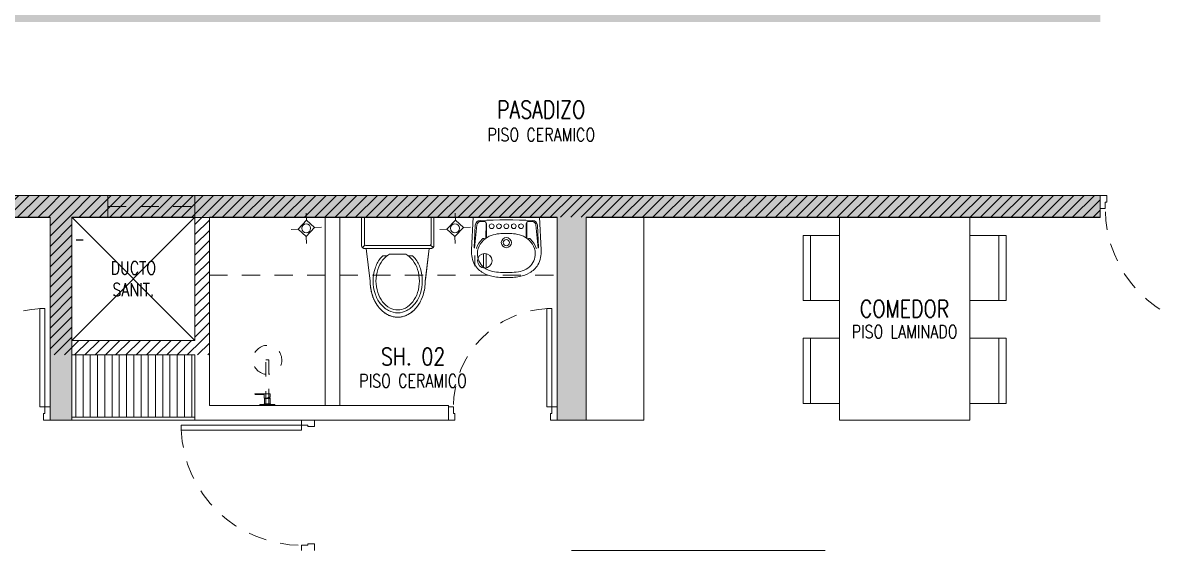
# Model space of a CAD drawing. Header units: millimetres. Extents: x 3738 to 3833, y 1327 to 1657.
# Drawn here: x 3798.03 to 3805.85, y 1410.61 to 1414.26 of the extents above; entities that cross this region are included whole.
import ezdxf
from ezdxf.enums import TextEntityAlignment as Align

# ---------------------------------------------------------------- set-up
doc = ezdxf.new("R2010")
doc.units = ezdxf.units.MM
for name, pattern in [('HIDDEN', [0.375, 0.25, -0.125]), ('HIDDEN2', [0.1875, 0.125, -0.0625]), ('X-REF_DP_Arquitectura$0$HIDDEN', [0.375, 0.25, -0.125])]:
    doc.linetypes.add(name, pattern=pattern)
doc.layers.get('0').update_dxf_attribs({"color": 251, "lineweight": 9})
for name, color, linetype, lineweight in [('A-07', 251, 'Continuous', 13), ('A-LINEAS', 251, 'Continuous', 13), ('A-MOBILIARIO', 251, 'Continuous', 13), ('A-MURO BAJO', 251, 'Continuous', 13), ('A-MUROS', 251, 'Continuous', 13), ('A-PROYECCIONES', 251, 'HIDDEN2', 13), ('A-SANITARIOS', 251, 'Continuous', 13), ('A-TEXTO-ACABADO PISO', 251, 'Continuous', 13), ('A-TEXTO-AMBIENTE', 251, 'Continuous', 13), ('A_20_Estructuras', 251, 'Continuous', 13), ('A_30_DispositivosSanit', 251, 'Continuous', 13), ('A_50_TextoAmbiente', 251, 'Continuous', 13), ('A_50_TextoIndicaciones', 251, 'Continuous', 13), ('A_50_Vigas', 251, 'X-REF_DP_Arquitectura$0$HIDDEN', 13), ('A_60_HatchEstructuras', 251, 'Continuous', 13), ('DLP_MOBILIARIO FIJO', 251, 'Continuous', 13), ('MURO CF 120', 251, 'Continuous', 13), ('MURO CF 60', 251, 'Continuous', 13)]:
    doc.layers.add(name, color=color, linetype=linetype, lineweight=lineweight)
doc.styles.add('ROMANS', font='romans.shx', dxfattribs={"width": 0.8})
pattern_1 = [(45, (-21.67, -43.67528), (-0.03535534, 0.03535534), [])]

# ---------------------------------------------------------------- blocks, each defined once
blk = doc.blocks.new('EF-P112')
at = {"layer": 'A_60_HatchEstructuras'}
h = blk.add_hatch(color=256, dxfattribs=at)
h.dxf.hatch_style = 1
h.paths.add_polyline_path([(-19.25, -4.775), (-21.445, -4.775), (-21.445, -4.925), (-21.1, -4.925), (-21.1, -6.325), (-11.7, -6.325), (-11.7, -6.175), (-15.25, -6.175), (-15.25, -4.775), (-15.45, -4.775), (-15.45, -6.175), (-18.35, -6.175), (-18.35, -4.775), (-18.5, -4.775), (-18.5, -6.175), (-20.9, -6.175), (-20.9, -4.925), (-19.25, -4.925)])
h.paths.add_polyline_path([(-21.47, -7.675), (-18.95, -7.675), (-18.95, -9.075), (-18.8, -9.075), (-18.8, -7.675), (-15.45, -7.675), (-15.45, -9.075), (-15.25, -9.075), (-15.25, -7.675), (-11.7, -7.675), (-11.7, -7.525), (-21.67, -7.525), (-21.67, -9.075), (-19.7, -9.075), (-19.7, -8.925), (-21.47, -8.925)])
at = {"layer": 'A_20_Estructuras'}
blk.add_lwpolyline([(-21.47, -7.675), (-18.95, -7.675), (-18.95, -9.075), (-18.8, -9.075), (-18.8, -7.675), (-15.45, -7.675), (-15.45, -9.075), (-15.25, -9.075), (-15.25, -7.675), (-11.7, -7.675), (-11.7, -7.525), (-21.67, -7.525), (-21.67, -9.075), (-19.7, -9.075), (-19.7, -8.925), (-21.47, -8.925)], close=True, dxfattribs=at)
at = {"layer": 'A_20_Estructuras', "elevation": 0}
for points in [[(-18.55, -7.675), (-18.55, -7.525)], [(-17.95, -7.675), (-17.95, -7.525)]]:
    blk.add_lwpolyline(points, dxfattribs=at)
at = {"layer": 'A_20_Estructuras', "linetype": 'HIDDEN', "ltscale": 0.5, "elevation": 0}
blk.add_lwpolyline([(-18.55, -7.6), (-17.95, -7.6)], dxfattribs=at)
at = {"layer": 'A_50_Vigas', "elevation": 0}
for points in [[(-17.95, -8.525), (-17.95, -7.675)], [(-17.95, -8.525), (-18.8, -8.525)]]:
    blk.add_lwpolyline(points, dxfattribs=at)
blk = doc.blocks.new('TEXTO AMBIENTES P10')
at = {"layer": 'A-TEXTO-ACABADO PISO', "char_height": 0.09, "attachment_point": 2, "rotation": 359.99998, "style": 'ROMANS'}
for s, insert in [('PISO CERAMICO', (31.7914, -7.0597, 0)), ('PISO LAMINADO', (34.2988, -8.4202)), ('PISO CERAMICO', (30.9059, -8.7594))]:
    blk.add_mtext_dynamic_manual_height_columns(s, width=1.20225, gutter_width=12.5, heights=[0], dxfattribs=dict(at, insert=insert))
at = {"layer": 'A-TEXTO-AMBIENTE', "style": 'ROMANS', "width": 0.8}
for s, p in [('PASADIZO', (31.7898, -6.9918, 0)), ('COMEDOR', (34.2988, -8.3666, 0)), ('SH. 02', (30.9062, -8.6966, 0))]:
    blk.add_text(s, height=0.12, dxfattribs=at).set_placement(p, align=Align.CENTER)
blk = doc.blocks.new('TEXTO DUCTOS PT')
at = {"layer": 'A_50_TextoIndicaciones', "insert": (28.975, -8.1, 0), "char_height": 0.09, "width": 0.4157, "attachment_point": 5, "style": 'ROMANS'}
blk.add_mtext('\\pxsm1,t16;DUCTO SANIT.', dxfattribs=at)
blk = doc.blocks.new('ducha marsano')
at = {"linetype": 'HIDDEN2', "ltscale": 0.5, "extrusion": (-4.9425e-10, -7.91123e-10, -1)}
for p, q in [((-0.01, 0), (0.01, 0)), ((0.01, 0), (0.01, -0.3155)), ((-0.0205, -0.08), (-0.0205, -0.0601)), ((-0.0155, -0.058), (-0.0157, -0.058)), ((-0.01, -0.3155), (-0.01, 0)), ((0.0225, -0.0515), (-0.0001, -0.0515)), ((0.0225, -0.0515), (0.0225, -0.0627)), ((0.0225, -0.0682), (0.0225, -0.077)), ((0.0225, -0.077), (0.025, -0.077)), ((0.025, -0.077), (0.0771, -0.077)), ((0.0771, -0.077), (0.0816, -0.077)), ((0.0816, -0.077), (0.082, -0.077)), ((0.082, -0.077), (0.084, -0.077)), ((0.021, -0.0815), (-0.019, -0.0815)), ((0.025, -0.0815), (0.021, -0.0815)), ((0.0771, -0.0815), (0.025, -0.0815)), ((0.0816, -0.0815), (0.0771, -0.0815)), ((0.082, -0.0815), (0.0816, -0.0815)), ((0.084, -0.0815), (0.082, -0.0815)), ((0.0855, -0.0785), (0.0855, -0.08)), ((0.01, -0.3155), (-0.01, -0.3155))]:
    blk.add_line(p, q, dxfattribs=at)
for centre, radius, start, end in [((-0.0004, -0.0462), 0.02, 323.95812, 354.92979), ((0.0004, -0.0462), 0.02, 185.07021, 195.2705), ((-0.084, -0.0785), 0.0015, 90, 180), ((0.019, -0.08), 0.0015, 270, 360), ((-0.084, -0.08), 0.0015, 180, 270), ((0, -0.3155), 0.1, 95.73917, 84.26083)]:
    blk.add_arc(centre, radius, start, end, dxfattribs=at)
at = {"linetype": 'HIDDEN2', "ltscale": 0.5, "extrusion": (-4.94252e-10, -7.91124e-10, -1)}
blk.add_ellipse((0, -0.0515), major_axis=(-0.0225, -0.0095), ratio=0.001448, start_param=0.425436, end_param=1.567366, dxfattribs=at)
at = {"linetype": 'HIDDEN2', "ltscale": 0.5}
for points, degree in [([(-0.0305, 0), (0, 0), (0.0305, 0)], 2), ([(0.0305, 0), (0.0415, 0), (0.0525, 0)], 2), ([(0.0525, 0), (0.0525, -0.0038), (0.0525, -0.0075)], 2), ([(-0.0525, 0), (-0.0525, -0.0038), (-0.0525, -0.0075)], 2), ([(-0.0525, 0), (-0.0415, 0), (-0.0305, 0)], 2), ([(-0.0525, -0.0075), (-0.0525, -0.0075), (-0.0525, -0.0075)], 2), ([(0.0305, -0.008), (0, -0.008), (-0.0305, -0.008)], 2), ([(-0.0215, -0.008), (-0.0215, -0.0093), (-0.0215, -0.0105)], 2), ([(-0.021, -0.011), (-0.007, -0.011), (0.007, -0.011), (0.021, -0.011)], 3), ([(-0.02, -0.011), (-0.02, -0.0294), (-0.02, -0.0477)], 2), ([(-0.0197, -0.048), (0, -0.048), (0.0197, -0.048)], 2), ([(0.02, -0.011), (0.02, -0.0294), (0.02, -0.0477)], 2), ([(0.0215, -0.008), (0.0215, -0.0093), (0.0215, -0.0105)], 2)]:
    blk.add_open_spline(points, degree=degree, dxfattribs=at)
for points, weights in [([(-0.0525, -0.0075), (-0.0525, -0.0075), (-0.0525, -0.0075)], [1, 0.990847086912, 0.982266230892]), ([(-0.052, -0.008), (-0.0525, -0.008), (-0.0525, -0.0075)], [1, 0.707106781193, 1]), ([(-0.0215, -0.0105), (-0.0215, -0.011), (-0.021, -0.011)], [1, 0.70710678154, 1]), ([(-0.02, -0.0477), (-0.02, -0.048), (-0.0197, -0.048)], [1, 0.707106780138, 1]), ([(0.02, -0.0477), (0.02, -0.048), (0.0197, -0.048)], [1, 0.707106779703, 1]), ([(0.0211, -0.011), (0.0211, -0.011), (0.021, -0.011)], [1, 0.992411795776, 1]), ([(0.052, -0.008), (0.0521, -0.008), (0.0521, -0.008)], [1, 0.992411795771, 1])]:
    blk.add_rational_spline(points, weights, degree=2, dxfattribs=at)
for points, knots in [([(-0.0305, -0.008), (-0.0332, -0.008), (-0.0374, -0.008), (-0.0424, -0.008), (-0.0458, -0.008), (-0.0486, -0.008), (-0.0512, -0.008), (-0.052, -0.008), (-0.052, -0.008)], [0, 0, 0, 0, 8.104572, 12.495263, 16.885954, 21.276645, 25.667336, 33.771908, 33.771908, 33.771908, 33.771908]), ([(0.0225, -0.0682), (0.0225, -0.0682), (0.0225, -0.0682), (0.0225, -0.0679), (0.0224, -0.0677), (0.0224, -0.0672), (0.0224, -0.0669), (0.0223, -0.0662), (0.0223, -0.0658), (0.0223, -0.0652), (0.0223, -0.0648), (0.0224, -0.0641), (0.0224, -0.0638), (0.0224, -0.0633), (0.0225, -0.0631), (0.0225, -0.0628), (0.0225, -0.0627), (0.0225, -0.0627)], [0.4148436, 0.4148436, 0.4148436, 0.4148436, 0.5185541, 0.5185541, 0.6222645, 0.6222645, 0.7259759, 0.7259759, 0.8296873, 0.8296873, 0.9333987, 0.9333987, 1.03711, 1.03711, 1.1408205, 1.1408205, 1.2445309, 1.2445309, 1.2445309, 1.2445309]), ([(0.052, -0.008), (0.052, -0.008), (0.0512, -0.008), (0.0486, -0.008), (0.0458, -0.008), (0.0424, -0.008), (0.0374, -0.008), (0.0332, -0.008), (0.0305, -0.008)], [0, 0, 0, 0, 8.104572, 12.495263, 16.885954, 21.276645, 25.667336, 33.771908, 33.771908, 33.771908, 33.771908])]:
    blk.add_open_spline(points, degree=3, knots=knots, dxfattribs=at)
for points, weights, degree, knots in [([(0.0211, -0.011), (0.0211, -0.011), (0.0211, -0.011), (0.0211, -0.011), (0.0214, -0.0109), (0.0215, -0.0107), (0.0215, -0.0105)], [0.918641037743, 0.918640949346, 0.918640860949, 0.918640772552, 0.789223156395, 0.789223156395, 0.918640772552], 3, [0.1238988, 0.1238988, 0.1238988, 0.1238988, 0.1238993, 0.1238993, 0.1238993, 0.78603, 0.78603, 0.78603, 0.78603]), ([(0.0521, -0.008), (0.0521, -0.008), (0.0521, -0.008), (0.0525, -0.0079), (0.0525, -0.0075)], [0.918641037749, 0.918640905153, 0.918640772558, 0.724517853988, 0.918640772558], 2, [0.1238988, 0.1238988, 0.1238988, 0.1238993, 0.1238993, 0.7860311, 0.7860311, 0.7860311])]:
    blk.add_rational_spline(points, weights, degree=degree, knots=knots, dxfattribs=at)
blk = doc.blocks.new('SIFON JET_PLANTA')
at = {"extrusion": (-2.64698e-23, 6.61744e-24, -1)}
for p, q in [((-0.2149, 0.2323, 0), (-0.2142, 0.2356, 0)), ((-0.2142, 0.2356, 0), (-0.2129, 0.239, 0)), ((-0.2129, 0.239, 0), (-0.211, 0.2419, 0)), ((-0.211, 0.2419, 0), (-0.2091, 0.2441, 0)), ((-0.2091, 0.2441, 0), (-0.2077, 0.2455, 0)), ((-0.2077, 0.2455, 0), (-0.2055, 0.247, 0)), ((-0.2055, 0.247, 0), (-0.2007, 0.2492, 0)), ((-0.2007, 0.2492, 0), (-0.195, 0.25, 0)), ((-0.195, 0.25, 0), (-0.195, 0.25, 0)), ((-0.195, 0.25, 0), (-0.1605, 0.25, 0)), ((-0.1605, 0.25, 0), (-0.0975, 0.25, 0)), ((-0.0975, 0.25, 0), (-0.0323, 0.25, 0)), ((-0.0323, 0.25, 0), (0, 0.25, 0)), ((0, 0.25, 0), (0, -0.25, 0)), ((-0.5862, 0.1543, 0), (-0.5794, 0.158, 0)), ((-0.5794, 0.158, 0), (-0.5693, 0.1629, 0)), ((-0.5693, 0.1629, 0), (-0.5517, 0.1703, 0)), ((-0.5517, 0.1703, 0), (-0.5465, 0.1722, 0)), ((-0.5465, 0.1722, 0), (-0.5385, 0.1749, 0)), ((-0.5385, 0.1749, 0), (-0.5346, 0.176, 0)), ((-0.5346, 0.176, 0), (-0.5265, 0.1784, 0)), ((-0.5265, 0.1784, 0), (-0.5216, 0.1797, 0)), ((-0.5216, 0.1797, 0), (-0.5148, 0.1813, 0)), ((-0.5148, 0.1813, 0), (-0.5079, 0.1829, 0)), ((-0.5079, 0.1829, 0), (-0.5016, 0.1842, 0)), ((-0.5016, 0.1842, 0), (-0.4865, 0.1867, 0)), ((-0.4865, 0.1867, 0), (-0.4763, 0.188, 0)), ((-0.4763, 0.188, 0), (-0.4726, 0.1884, 0)), ((-0.4726, 0.1884, 0), (-0.4636, 0.1892, 0)), ((-0.4636, 0.1892, 0), (-0.4549, 0.1897, 0)), ((-0.4549, 0.1897, 0), (-0.449, 0.1899, 0)), ((-0.449, 0.1899, 0), (-0.44, 0.19, 0)), ((-0.44, 0.19, 0), (-0.4322, 0.191, 0)), ((-0.4322, 0.191, 0), (-0.215, 0.2181, 0)), ((-0.215, 0.2278, 0), (-0.2149, 0.2323, 0)), ((-0.215, 0.2234, 0), (-0.215, 0.2278, 0)), ((-0.215, 0.2181, 0), (-0.215, 0.2234, 0)), ((-0.669, 0.0755, 0), (-0.6672, 0.0785, 0)), ((-0.6672, 0.0785, 0), (-0.665, 0.082, 0)), ((-0.665, 0.082, 0), (-0.6634, 0.0845, 0)), ((-0.6634, 0.0845, 0), (-0.6611, 0.088, 0)), ((-0.6611, 0.088, 0), (-0.657, 0.0936, 0)), ((-0.657, 0.0936, 0), (-0.6534, 0.0984, 0)), ((-0.657, 0.0936, 0), (-0.657, 0.0936, 0)), ((-0.6534, 0.0984, 0), (-0.6503, 0.1023, 0)), ((-0.6534, 0.0984, 0), (-0.6534, 0.0984, 0)), ((-0.6503, 0.1023, 0), (-0.6453, 0.108, 0)), ((-0.6453, 0.108, 0), (-0.6386, 0.1152, 0)), ((-0.6386, 0.1152, 0), (-0.6326, 0.121, 0)), ((-0.6326, 0.121, 0), (-0.6299, 0.1235, 0)), ((-0.6299, 0.1235, 0), (-0.6251, 0.1276, 0)), ((-0.6251, 0.1276, 0), (-0.6206, 0.1314, 0)), ((-0.6206, 0.1314, 0), (-0.6168, 0.1344, 0)), ((-0.6168, 0.1344, 0), (-0.6106, 0.1389, 0)), ((-0.6106, 0.1389, 0), (-0.6061, 0.142, 0)), ((-0.6061, 0.142, 0), (-0.6, 0.1461, 0)), ((-0.6, 0.1461, 0), (-0.5963, 0.1484, 0)), ((-0.5963, 0.1484, 0), (-0.5908, 0.1517, 0)), ((-0.5908, 0.1517, 0), (-0.5862, 0.1543, 0)), ((-0.69, 0, 0), (-0.6899, 0.0044, 0)), ((-0.6899, 0.0044, 0), (-0.6897, 0.0096, 0)), ((-0.6897, 0.0096, 0), (-0.6893, 0.014, 0)), ((-0.6893, 0.014, 0), (-0.6887, 0.0194, 0)), ((-0.6887, 0.0194, 0), (-0.6881, 0.0236, 0)), ((-0.6881, 0.0236, 0), (-0.6872, 0.0284, 0)), ((-0.6881, 0.0236, 0), (-0.6881, 0.0236, 0)), ((-0.6872, 0.0284, 0), (-0.6867, 0.031, 0)), ((-0.6867, 0.031, 0), (-0.6855, 0.0361, 0)), ((-0.6855, 0.0361, 0), (-0.6838, 0.0421, 0)), ((-0.6855, 0.0361, 0), (-0.6855, 0.0361, 0)), ((-0.6838, 0.0421, 0), (-0.6819, 0.048, 0)), ((-0.6838, 0.0421, 0), (-0.6838, 0.0421, 0)), ((-0.6819, 0.048, 0), (-0.6804, 0.0521, 0)), ((-0.6804, 0.0521, 0), (-0.6793, 0.0547, 0)), ((-0.6793, 0.0547, 0), (-0.6779, 0.0582, 0)), ((-0.6779, 0.0582, 0), (-0.6745, 0.0655, 0)), ((-0.6745, 0.0655, 0), (-0.6722, 0.0699, 0)), ((-0.6745, 0.0655, 0), (-0.6745, 0.0655, 0)), ((-0.6722, 0.0699, 0), (-0.6705, 0.0728, 0)), ((-0.6705, 0.0728, 0), (-0.669, 0.0755, 0)), ((-0.6899, -0.0065, 0), (-0.69, 0, 0)), ((-0.6896, -0.0111, 0), (-0.6899, -0.0065, 0)), ((-0.6891, -0.0164, 0), (-0.6896, -0.0111, 0)), ((-0.6881, -0.0232, 0), (-0.6891, -0.0164, 0)), ((-0.6876, -0.0264, 0), (-0.6881, -0.0232, 0)), ((-0.687, -0.0296, 0), (-0.6876, -0.0264, 0)), ((-0.6864, -0.0321, 0), (-0.687, -0.0296, 0)), ((-0.6855, -0.0361, 0), (-0.6864, -0.0321, 0)), ((-0.6838, -0.0419, 0), (-0.6855, -0.0361, 0)), ((-0.6827, -0.0457, 0), (-0.6838, -0.0419, 0)), ((-0.6814, -0.0492, 0), (-0.6827, -0.0457, 0)), ((-0.6803, -0.0522, 0), (-0.6814, -0.0492, 0)), ((-0.6792, -0.0551, 0), (-0.6803, -0.0522, 0)), ((-0.6779, -0.0581, 0), (-0.6792, -0.0551, 0)), ((-0.677, -0.0602, 0), (-0.6779, -0.0581, 0)), ((-0.6751, -0.0642, 0), (-0.677, -0.0602, 0)), ((-0.6722, -0.0699, 0), (-0.6751, -0.0642, 0)), ((-0.6706, -0.0727, 0), (-0.6722, -0.0699, 0)), ((-0.6679, -0.0774, 0), (-0.6706, -0.0727, 0)), ((-0.6646, -0.0826, 0), (-0.6679, -0.0774, 0)), ((-0.6623, -0.0862, 0), (-0.6646, -0.0826, 0)), ((-0.6599, -0.0897, 0), (-0.6623, -0.0862, 0)), ((-0.6554, -0.0958, 0), (-0.6599, -0.0897, 0)), ((-0.6494, -0.1032, 0), (-0.6554, -0.0958, 0)), ((-0.6458, -0.1074, 0), (-0.6494, -0.1032, 0)), ((-0.64, -0.1137, 0), (-0.6458, -0.1074, 0)), ((-0.6379, -0.1158, 0), (-0.64, -0.1137, 0)), ((-0.6347, -0.119, 0), (-0.6379, -0.1158, 0)), ((-0.6335, -0.1201, 0), (-0.6347, -0.119, 0)), ((-0.6347, -0.119, 0), (-0.6347, -0.119, 0)), ((-0.6318, -0.1217, 0), (-0.6335, -0.1201, 0)), ((-0.6305, -0.123, 0), (-0.6318, -0.1217, 0)), ((-0.6318, -0.1217, 0), (-0.6318, -0.1217, 0)), ((-0.6288, -0.1244, 0), (-0.6305, -0.123, 0)), ((-0.6276, -0.1255, 0), (-0.6288, -0.1244, 0)), ((-0.6262, -0.1268, 0), (-0.6276, -0.1255, 0)), ((-0.6245, -0.1281, 0), (-0.6262, -0.1268, 0)), ((-0.6235, -0.1291, 0), (-0.6245, -0.1281, 0)), ((-0.6245, -0.1281, 0), (-0.6245, -0.1281, 0)), ((-0.6223, -0.13, 0), (-0.6235, -0.1291, 0)), ((-0.6215, -0.1307, 0), (-0.6223, -0.13, 0)), ((-0.6204, -0.1315, 0), (-0.6215, -0.1307, 0)), ((-0.6193, -0.1324, 0), (-0.6204, -0.1315, 0)), ((-0.6179, -0.1335, 0), (-0.6193, -0.1324, 0)), ((-0.6168, -0.1344, 0), (-0.6179, -0.1335, 0)), ((-0.6153, -0.1355, 0), (-0.6168, -0.1344, 0)), ((-0.6142, -0.1363, 0), (-0.6153, -0.1355, 0)), ((-0.612, -0.1379, 0), (-0.6142, -0.1363, 0)), ((-0.6086, -0.1403, 0), (-0.612, -0.1379, 0)), ((-0.607, -0.1415, 0), (-0.6086, -0.1403, 0)), ((-0.6058, -0.1422, 0), (-0.607, -0.1415, 0)), ((-0.6039, -0.1435, 0), (-0.6058, -0.1422, 0)), ((-0.602, -0.1448, 0), (-0.6039, -0.1435, 0)), ((-0.6004, -0.1458, 0), (-0.602, -0.1448, 0)), ((-0.5987, -0.1469, 0), (-0.6004, -0.1458, 0)), ((-0.5964, -0.1483, 0), (-0.5987, -0.1469, 0)), ((-0.595, -0.1492, 0), (-0.5964, -0.1483, 0)), ((-0.5936, -0.15, 0), (-0.595, -0.1492, 0)), ((-0.5918, -0.1511, 0), (-0.5936, -0.15, 0)), ((-0.5896, -0.1524, 0), (-0.5918, -0.1511, 0)), ((-0.5871, -0.1538, 0), (-0.5896, -0.1524, 0)), ((-0.5833, -0.1559, 0), (-0.5871, -0.1538, 0)), ((-0.5781, -0.1587, 0), (-0.5833, -0.1559, 0)), ((-0.5759, -0.1598, 0), (-0.5781, -0.1587, 0)), ((-0.5738, -0.1608, 0), (-0.5759, -0.1598, 0)), ((-0.5702, -0.1625, 0), (-0.5738, -0.1608, 0)), ((-0.5675, -0.1637, 0), (-0.5702, -0.1625, 0)), ((-0.5659, -0.1645, 0), (-0.5675, -0.1637, 0)), ((-0.5644, -0.1652, 0), (-0.5659, -0.1645, 0)), ((-0.5614, -0.1664, 0), (-0.5644, -0.1652, 0)), ((-0.5598, -0.1671, 0), (-0.5614, -0.1664, 0)), ((-0.5568, -0.1683, 0), (-0.5598, -0.1671, 0)), ((-0.5543, -0.1693, 0), (-0.5568, -0.1683, 0)), ((-0.551, -0.1706, 0), (-0.5543, -0.1693, 0)), ((-0.5491, -0.1713, 0), (-0.551, -0.1706, 0)), ((-0.5465, -0.1722, 0), (-0.5491, -0.1713, 0)), ((-0.5449, -0.1728, 0), (-0.5465, -0.1722, 0)), ((-0.5428, -0.1735, 0), (-0.5449, -0.1728, 0)), ((-0.5412, -0.174, 0), (-0.5428, -0.1735, 0)), ((-0.5385, -0.1749, 0), (-0.5412, -0.174, 0)), ((-0.5352, -0.1759, 0), (-0.5385, -0.1749, 0)), ((-0.5385, -0.1749, 0), (-0.5385, -0.1749, 0)), ((-0.5321, -0.1768, 0), (-0.5352, -0.1759, 0)), ((-0.5296, -0.1775, 0), (-0.5321, -0.1768, 0)), ((-0.5267, -0.1783, 0), (-0.5296, -0.1775, 0)), ((-0.5238, -0.1791, 0), (-0.5267, -0.1783, 0)), ((-0.5267, -0.1783, 0), (-0.5267, -0.1783, 0)), ((-0.5217, -0.1796, 0), (-0.5238, -0.1791, 0)), ((-0.5177, -0.1807, 0), (-0.5217, -0.1796, 0)), ((-0.5151, -0.1813, 0), (-0.5177, -0.1807, 0)), ((-0.5118, -0.1821, 0), (-0.5151, -0.1813, 0)), ((-0.5094, -0.1826, 0), (-0.5118, -0.1821, 0)), ((-0.5066, -0.1832, 0), (-0.5094, -0.1826, 0)), ((-0.5022, -0.184, 0), (-0.5066, -0.1832, 0)), ((-0.4974, -0.1849, 0), (-0.5022, -0.184, 0)), ((-0.495, -0.1854, 0), (-0.4974, -0.1849, 0)), ((-0.4974, -0.1849, 0), (-0.4974, -0.1849, 0)), ((-0.4936, -0.1856, 0), (-0.495, -0.1854, 0)), ((-0.4916, -0.1859, 0), (-0.4936, -0.1856, 0)), ((-0.4884, -0.1864, 0), (-0.4916, -0.1859, 0)), ((-0.4862, -0.1867, 0), (-0.4884, -0.1864, 0)), ((-0.4824, -0.1872, 0), (-0.4862, -0.1867, 0)), ((-0.4812, -0.1874, 0), (-0.4824, -0.1872, 0)), ((-0.4785, -0.1877, 0), (-0.4812, -0.1874, 0)), ((-0.4761, -0.188, 0), (-0.4785, -0.1877, 0)), ((-0.4735, -0.1883, 0), (-0.4761, -0.188, 0)), ((-0.4695, -0.1887, 0), (-0.4735, -0.1883, 0)), ((-0.4651, -0.189, 0), (-0.4695, -0.1887, 0)), ((-0.4639, -0.1891, 0), (-0.4651, -0.189, 0)), ((-0.4651, -0.189, 0), (-0.4651, -0.189, 0)), ((-0.4619, -0.1893, 0), (-0.4639, -0.1891, 0)), ((-0.4592, -0.1894, 0), (-0.4619, -0.1893, 0)), ((-0.4568, -0.1896, 0), (-0.4592, -0.1894, 0)), ((-0.455, -0.1897, 0), (-0.4568, -0.1896, 0)), ((-0.4518, -0.1898, 0), (-0.455, -0.1897, 0)), ((-0.449, -0.1899, 0), (-0.4518, -0.1898, 0)), ((-0.4467, -0.1899, 0), (-0.449, -0.1899, 0)), ((-0.4428, -0.19, 0), (-0.4467, -0.1899, 0)), ((-0.44, -0.19, 0), (-0.4428, -0.19, 0)), ((-0.215, -0.2181, 0), (-0.44, -0.19, 0)), ((-0.215, -0.227, 0), (-0.215, -0.2181, 0)), ((-0.215, -0.23, 0), (-0.215, -0.227, 0)), ((-0.2147, -0.2335, 0), (-0.215, -0.23, 0)), ((-0.2138, -0.2369, 0), (-0.2147, -0.2335, 0)), ((-0.2126, -0.2395, 0), (-0.2138, -0.2369, 0)), ((-0.2138, -0.2369, 0), (-0.2138, -0.2369, 0)), ((-0.2108, -0.2423, 0), (-0.2126, -0.2395, 0)), ((-0.2126, -0.2395, 0), (-0.2126, -0.2395, 0)), ((-0.2091, -0.2441, 0), (-0.2108, -0.2423, 0)), ((-0.2108, -0.2423, 0), (-0.2108, -0.2423, 0)), ((-0.2108, -0.2423, 0), (-0.2108, -0.2423, 0)), ((-0.209, -0.244, 0), (-0.2091, -0.2441, 0)), ((-0.2067, -0.2462, 0), (-0.209, -0.244, 0)), ((-0.209, -0.244, 0), (-0.209, -0.244, 0)), ((-0.2029, -0.2484, 0), (-0.2067, -0.2462, 0)), ((-0.2067, -0.2462, 0), (-0.2067, -0.2462, 0)), ((-0.1995, -0.2495, 0), (-0.2029, -0.2484, 0)), ((-0.2029, -0.2484, 0), (-0.2029, -0.2484, 0)), ((-0.195, -0.25, 0), (-0.1995, -0.2495, 0)), ((0, -0.25, 0), (-0.195, -0.25, 0))]:
    blk.add_line(p, q, dxfattribs=at)
for p, q in [((-0.2091, 0.2441, 0), (-0.1921, 0.2271, 0)), ((-0.195, 0.25, 0), (0, 0.25, 0)), ((0, 0.25, 0), (0, -0.25, 0)), ((-0.215, 0.2181, 0), (-0.44, 0.19, 0)), ((-0.215, -0.23, 0), (-0.215, 0.23, 0)), ((-0.195, -0.22, 0), (-0.195, 0.22, 0)), ((-0.185, 0.23, 0), (0, 0.23, 0)), ((-0.265, 0.0718, 0), (-0.265, 0.1028, 0)), ((-0.255, -0.0562, 0), (-0.255, 0.0562, 0)), ((-0.265, -0.1028, 0), (-0.265, -0.0718, 0)), ((-0.215, -0.2181, 0), (-0.44, -0.19, 0)), ((-0.2091, -0.2441, 0), (-0.1921, -0.2271, 0)), ((0, -0.23, 0), (-0.185, -0.23, 0)), ((0, -0.25, 0), (-0.195, -0.25, 0))]:
    blk.add_line(p, q)
at = {"elevation": 0}
for points in [[(-0.265, 0.1028, 0.0362), (-0.2844, 0.1202, 0.08725), (-0.3535, 0.1565, 0.077598), (-0.44, 0.17, 0.077598), (-0.5265, 0.1565, 0.08725), (-0.5956, 0.1202, 0.105601), (-0.6443, 0.0627, 0.12364), (-0.66, 0, 0.12364), (-0.6443, -0.0627, 0.105601), (-0.5956, -0.1202, 0.08725), (-0.5265, -0.1565, 0.077598), (-0.44, -0.17, 0.077598)], [(-0.255, 0.0562, 0.100268), (-0.2967, 0.1044, 0.08725), (-0.3596, 0.1374, 0.077598), (-0.44, 0.15, 0.077598), (-0.5204, 0.1374, 0.08725), (-0.5833, 0.1044, 0.105601), (-0.6266, 0.0532, 0.12364), (-0.64, 0, 0.12364), (-0.6266, -0.0532, 0.105601), (-0.5833, -0.1044, 0.08725), (-0.5204, -0.1374, 0.077598), (-0.44, -0.15, 0.077598)], [(-0.44, -0.15, 0.077598), (-0.3596, -0.1374, 0.08725), (-0.2967, -0.1044, 0.100268), (-0.255, -0.0562, 0.12364)], [(-0.44, -0.17, 0.077598), (-0.3535, -0.1565, 0.08725), (-0.2844, -0.1202, 0.0362), (-0.265, -0.1028, 0.12364)]]:
    blk.add_lwpolyline(points, format="xyb", dxfattribs=at)
for centre, radius, start, end in [((-0.195, 0.23, 0), 0.02, 90, 180), ((-0.4613, -0.0702, 0), 0.257, 107.47412, 127.23483), ((-0.44, -0.1379, 0), 0.3279, 90, 107.47412), ((-0.185, 0.22, 0), 0.01, 90, 180), ((-0.4939, -0.0273, 0), 0.203, 127.23483, 151.40883), ((-0.544, 0, 0), 0.146, 151.40883, 180), ((-0.544, 0, 0), 0.146, 180, 208.59117), ((-0.4939, 0.0273, 0), 0.203, 208.59117, 232.76517), ((-0.4613, 0.0702, 0), 0.257, 232.76517, 252.52588), ((-0.44, 0.1379, 0), 0.3279, 252.52588, 270), ((-0.195, -0.23, 0), 0.02, 180, 270), ((-0.185, -0.22, 0), 0.01, 180, 270)]:
    blk.add_arc(centre, radius, start, end)
blk = doc.blocks.new('A$C72FD42DB')
for p, q in [((0.3255, 1.4, 0), (1.2255, 1.4, 0)), ((0.3255, 0), (0.3255, 1.4, 0)), ((1.2255, 0), (1.2255, 1.4, 0)), ((0.3255, 0), (1.2255, 0))]:
    blk.add_line(p, q)
for points in [[(0.3255, 1.285), (0.0755, 1.285), (0.0755, 0.835), (0.3255, 0.835)], [(0.1255, 1.285), (0.1255, 0.835)], [(1.2255, 1.285), (1.4755, 1.285), (1.4755, 0.835), (1.2255, 0.835)], [(1.4255, 1.285), (1.4255, 0.835)], [(0.3255, 0.125), (0.0755, 0.125), (0.0755, 0.575), (0.3255, 0.575)], [(0.1255, 0.125), (0.1255, 0.575)], [(1.2255, 0.125), (1.4755, 0.125), (1.4755, 0.575), (1.2255, 0.575)], [(1.4255, 0.125), (1.4255, 0.575)]]:
    blk.add_lwpolyline(points)
blk = doc.blocks.new('*U258')
for p, q in [((0.01, 0.855), (0.01, 0.9)), ((0.1, 0.865), (0.055, 0.865)), ((0.055, 0.855), (0.055, 0.865)), ((0.1, 0.865), (0.1, 0.9)), ((0.055, 0.855), (0.01, 0.855)), ((0.055, 0.045), (0.01, 0.045)), ((0.01, 0.045), (0.01, 0)), ((0.055, 0.045), (0.055, 0.035)), ((0.1, 0.035), (0.055, 0.035)), ((0.1, 0.035), (0.1, 0))]:
    blk.add_line(p, q)
blk.add_lwpolyline([(0.93, 0.07), (0.93, 0.035), (0.1, 0.035), (0.1, 0.07)], close=True)
at = {"color": 7, "linetype": 'HIDDEN2'}
blk.add_arc((0.0995, 0.0339), 0.8311, 2.23015, 89.96723, dxfattribs=at)
blk = doc.blocks.new('*U281')
for p, q in [((0.01, 0.705), (0.01, 0.75)), ((0.055, 0.705), (0.01, 0.705)), ((0.1, 0.715), (0.055, 0.715)), ((0.055, 0.705), (0.055, 0.715)), ((0.1, 0.715), (0.1, 0.75)), ((0.055, 0.045), (0.01, 0.045)), ((0.01, 0.045), (0.01, 0)), ((0.055, 0.045), (0.055, 0.035)), ((0.1, 0.035), (0.055, 0.035)), ((0.1, 0.035), (0.1, 0))]:
    blk.add_line(p, q)
blk.add_lwpolyline([(0.78, 0.07), (0.78, 0.035), (0.1, 0.035), (0.1, 0.07)], close=True)
at = {"color": 7, "linetype": 'HIDDEN2'}
blk.add_arc((0.0996, 0.0341), 0.6809, 2.23015, 89.96723, dxfattribs=at)
blk = doc.blocks.new('BOWL-ITALGRIF_VARADERO_01')
for p, q in [((-0.2032, -0.1971), (-0.2208, -0.038)), ((0.2032, -0.1971), (0.2208, -0.038)), ((-0.1404, -0.2077), (-0.1424, -0.1083)), ((-0.1375, -0.205), (-0.1375, -0.1117)), ((0.1375, -0.205), (0.1375, -0.1117)), ((0.1404, -0.2077), (0.1424, -0.1083)), ((-0.1753, -0.222), (-0.1544, -0.222)), ((0.1753, -0.222), (0.1544, -0.222))]:
    blk.add_line(p, q)
for points in [[(-0.0917, 0.1589, -0.02989), (-0.0456, 0.1646, -0.007822), (0.0456, 0.1646, -0.02989), (0.0918, 0.1589, -0.091737), (0.1601, 0.1343, -0.112496), (0.2175, 0.0792, -0.147885), (0.2402, -0.0257), (0.23, -0.25), (-0.23, -0.25), (-0.2402, -0.0257, -0.147885), (-0.2175, 0.0792, -0.112496), (-0.1601, 0.1343, -0.091737)], [(-0.0496, -0.1363, -0.062677), (-0.1048, -0.1249, -0.110639), (-0.1576, -0.091, -0.120976), (-0.195, -0.0344, -0.061198), (-0.2, 0, -0.21707), (-0.1593, 0.092, -0.174983), (-0.0545, 0.1298, -0.010618), (0, 0.131, -0.010618), (0.0545, 0.1298, -0.174983), (0.1593, 0.092, -0.21707), (0.2, 0, -0.061198), (0.195, -0.0344, -0.120976), (0.1576, -0.091, -0.110639), (0.1048, -0.1249, -0.062677), (0.0496, -0.1363, -0.017583), (0, -0.138, -0.017583)]]:
    blk.add_lwpolyline(points, format="xyb", close=True)
for points in [[(-0.2216, -0.0381), (-0.2145, -0.1954, 0.390823), (-0.1807, -0.2288, 0.017524), (0.1807, -0.2288, 0.390823), (0.2145, -0.1954), (0.2216, -0.0381)], [(-0.2072, -0.035, 0.005), (-0.2064, -0.038, 0.121292), (-0.166, -0.0996, 0.007977), (-0.1624, -0.1031)], [(0.2072, -0.035, -0.005), (0.2064, -0.038, -0.121292), (0.166, -0.0996, -0.007977), (0.1624, -0.1031)]]:
    blk.add_lwpolyline(points, format="xyb")
for centre, radius in [((0, -0.075), 0.035), ((0, -0.075), 0.0215), ((-0.1015, -0.1885), 0.0165), ((-0.051, -0.1885), 0.0165), ((0, -0.1885), 0.0165), ((0.051, -0.1885), 0.0165), ((0.1015, -0.1885), 0.0165)]:
    blk.add_circle(centre, radius)
for centre, radius, start, end in [((-0.1583, -0.0987), 0.006, 226.64309, 46.64309), ((-0.1404, -0.1083), 0.002, 54.36186, 181.13739), ((-0.1355, -0.1117), 0.002, 56.71088, 180), ((0.1048, -0.1249), 9.094947017729287e-16, 0, 217.6714), ((0.1355, -0.1117), 0.002, 0, 123.28912), ((0.1404, -0.1083), 0.002, 358.86261, 125.63814), ((0.1583, -0.0987), 0.006, 133.35691, 313.35691), ((-0.1753, -0.194), 0.028, 186.31112, 270), ((-0.1545, -0.205), 0.017, 270, 0), ((-0.1544, -0.208), 0.014, 270, 1.13739), ((0.1545, -0.205), 0.017, 180, 270), ((0.1544, -0.208), 0.014, 178.86261, 270), ((0.1753, -0.194), 0.028, 270, 353.68888)]:
    blk.add_arc(centre, radius, start, end)
blk = doc.blocks.new('DPTO 75_D11')
at = {"layer": 'DLP_MOBILIARIO FIJO'}
h = blk.add_hatch(dxfattribs=at)
h.set_pattern_fill('_USER', color=8, scale=0.05, angle=450, pattern_type=0)
h.set_pattern_definition([(90, (7.200004, -1.15), (-0.05, 2e-17), [])])
h.paths.add_polyline_path([(8, -1.1), (7.15, -1.1), (7.15, -1.53), (8, -1.53)])
at = {"layer": 'A-LINEAS'}
for p, q in [((7.15, -0.15, 0), (8, -1, 0)), ((7.15, -1, 0), (8, -0.15, 0))]:
    blk.add_line(p, q, dxfattribs=at)
at = {"layer": 'A-MURO BAJO'}
for p, q in [((6.15, -0.15, 0), (6.15, -1.45, 0)), ((6.25, -0.15, 0), (6.25, -1.45, 0))]:
    blk.add_line(p, q, dxfattribs=at)
at = {"layer": 'A-MURO BAJO', "elevation": 0}
blk.add_lwpolyline([(4.45, -1.55), (4.05, -1.55), (4.05, -0.15), (4.45, -0.15)], close=True, dxfattribs=at)
at = {"layer": 'A-MUROS'}
for p, q in [((10.9, 0), (0.9, 0)), ((0.9, -0.15), (0.9, 0)), ((4.45, -0.15), (0.9, -0.15)), ((4.45, -1.55), (4.45, -0.15)), ((7.05, -0.15), (4.65, -0.15)), ((4.65, -1.55), (4.65, -0.15)), ((7.05, -1.45), (7.05, -0.15)), ((7.15, -1), (7.15, -0.15)), ((7.15, -0.15), (8, -0.15)), ((8, -1), (8, -0.15)), ((8.15, -1.55), (8.15, -0.15)), ((10.7, -0.15), (8.15, -0.15)), ((7.15, -1), (8, -1)), ((7.15, -1.55), (7.15, -1.1)), ((8, -1.1), (7.15, -1.1)), ((8, -1.55), (8, -1.1)), ((5.4, -1.45), (7.05, -1.45)), ((5.4, -1.45), (5.4, -1.55)), ((4.65, -1.55), (4.45, -1.55)), ((7.15, -1.55), (5.4, -1.55)), ((8.15, -1.55), (8, -1.55)), ((2.8, -2.45), (4.55, -2.45))]:
    blk.add_line(p, q, dxfattribs=at)
at = {"layer": 'A-PROYECCIONES'}
blk.add_line((7.05, -0.55), (4.65, -0.55), dxfattribs=at)
at = {"layer": 'DLP_MOBILIARIO FIJO', "elevation": 0}
blk.add_lwpolyline([(7.15, -1.55), (7.15, -1.53), (8, -1.53), (8, -1.55)], close=True, dxfattribs=at)
at = {"layer": 'A-MOBILIARIO'}
for name, p, rotation in [('*U258', (0, 0.01, 0), 270), ('A$C72FD42DB', (3.0255, -0.15, 0), 180)]:
    blk.add_blockref(name, p, dxfattribs=dict(at, rotation=rotation))
for name, p, xscale, rotation in [('*U281', (4.65, -1.56, 0), -1.000000000000004, 270), ('*U281', (8.15, -1.56, 0), -1.000000000000004, 270), ('*U258', (6.315, -1.55, 0), -1, 180)]:
    blk.add_blockref(name, p, dxfattribs=dict(at, xscale=xscale, rotation=rotation))
at = {"layer": 'A-SANITARIOS', "xscale": -1, "rotation": 180}
blk.add_blockref('BOWL-ITALGRIF_VARADERO_01', (5, -0.4, 0), dxfattribs=at)
at = {"layer": 'A-SANITARIOS', "extrusion": (4.49068e-08, -3.60286e-08, 1), "rotation": 90.00000133122334}
blk.add_blockref('SIFON JET_PLANTA', (5.75, -0.15, 0), dxfattribs=at)
at = {"layer": 'A-SANITARIOS', "extrusion": (-4.9425e-10, 7.91123e-10, -1), "rotation": 180.0000007003577}
blk.add_blockref('ducha marsano', (-6.65, -1.45, 0), dxfattribs=at)
blk = doc.blocks.new('R')
at = {"layer": 'A_30_DispositivosSanit', "linetype": 'Continuous'}
for p, q in [((-0.0083, -0.0497), (-0.0083, 0.0497)), ((0.0083, -0.0497), (0.0083, 0.0497)), ((0.0694, -0.0367), (0.0694, 0.0367))]:
    blk.add_line(p, q, dxfattribs=at)
blk.add_circle((0, 0), 0.0504, dxfattribs=at)
blk = doc.blocks.new('0-sumidero')
for p, q in [((-0.0421, 0.0382), (-0.0763, 0.0724)), ((0.0435, 0.0382), (-0.0421, 0.0382)), ((-0.0421, 0.0382), (-0.0421, -0.0369)), ((0.0435, 0.0382), (0.0777, 0.0724)), ((0.0435, -0.0369), (0.0435, 0.0382)), ((-0.0421, -0.0369), (-0.0763, -0.0711)), ((-0.0421, -0.0369), (0.0435, -0.0369)), ((0.0435, -0.0369), (0.0777, -0.0711))]:
    blk.add_line(p, q)
blk.add_circle((0, 0), 0.0303)
blk = doc.blocks.new('sum')
at = {"layer": 'A_30_DispositivosSanit', "rotation": 45.00000007321594}
blk.add_blockref('0-sumidero', (0, 0), dxfattribs=at)
blk = doc.blocks.new('trampa')
at = {"layer": 'A_30_DispositivosSanit'}
blk.add_circle((0.0015, 0.0015), 0.0303, dxfattribs=at)
blk = doc.blocks.new('is-des-tf_28.02.2025')
at = {"layer": 'A_30_DispositivosSanit', "lineweight": 25}
blk.add_lwpolyline([(-14.1198, -72.381), (-14.0706, -72.381)], dxfattribs=at)
at = {"layer": 'A_30_DispositivosSanit', "xscale": -1, "rotation": 272.2809650492279}
for p in [(-12.5314, -72.301, 0), (-11.5045, -72.301, 0)]:
    blk.add_blockref('sum', p, dxfattribs=at)
at = {"layer": 'A_30_DispositivosSanit', "rotation": 270}
for p in [(-12.5329, -72.2994, 0), (-11.5061, -72.2994, 0)]:
    blk.add_blockref('trampa', p, dxfattribs=at)
at = {"layer": 'A_30_DispositivosSanit', "linetype": 'Continuous', "rotation": 180}
blk.add_blockref('R', (-11.2986, -72.525, 0), dxfattribs=at)
blk = doc.blocks.new('TORRE F HATCH CORTAFUEGO')
at = {"layer": 'MURO CF 60'}
h = blk.add_hatch(dxfattribs=at)
h.set_pattern_fill('_USER', color=256, scale=0.05, angle=45, pattern_type=0)
h.set_pattern_definition(pattern_1)
h.paths.add_polyline_path([(-21.67, -68.675), (-18.95, -68.675), (-18.95, -68.825), (-21.67, -68.825)])
h = blk.add_hatch(dxfattribs=at)
h.set_pattern_fill('_USER', color=256, scale=0.05, angle=45, pattern_type=0)
h.set_pattern_definition(pattern_1)
h.paths.add_polyline_path([(-18.8, -69.675), (-18.95, -69.675), (-18.95, -68.675), (-18.8, -68.675)])
h = blk.add_hatch(dxfattribs=at)
h.set_pattern_fill('_USER', color=256, scale=0.05, angle=45, pattern_type=0)
h.set_pattern_definition(pattern_1)
h.paths.add_polyline_path([(-11.7, -68.675), (-18.8, -68.675), (-18.8, -68.825), (-11.7, -68.825)])
h = blk.add_hatch(dxfattribs=at)
h.set_pattern_fill('_USER', color=256, scale=0.05, angle=45, pattern_type=0)
h.set_pattern_definition(pattern_1)
h.paths.add_polyline_path([(-17.95, -69.675), (-17.85, -69.675), (-17.85, -68.825), (-17.95, -68.825)])
h = blk.add_hatch(dxfattribs=at)
h.set_pattern_fill('_USER', color=256, scale=0.05, angle=45, pattern_type=0)
h.set_pattern_definition(pattern_1)
h.paths.add_polyline_path([(-18.95, -69.775), (-17.85, -69.775), (-17.85, -69.675), (-18.95, -69.675)])

msp = doc.modelspace()

# ---------------------------------------------------------------- block references
msp.add_blockref('EF-P112', (3817.1721, 1420.5876))
at = {"layer": 'A_50_TextoAmbiente'}
msp.add_blockref('TEXTO AMBIENTES P10', (3769.8221, 1420.5879), dxfattribs=at)
at = {"layer": 'A_50_TextoIndicaciones'}
msp.add_blockref('TEXTO DUCTOS PT', (3769.8221, 1420.5879), dxfattribs=at)

# ---------------------------------------------------------------- next in the draw order: block references
at = {"xscale": -1}
msp.add_blockref('DPTO 75_D11', (3806.3721, 1413.0629), dxfattribs=at)

# ---------------------------------------------------------------- next in the draw order: block references
at = {"layer": 'A-07'}
msp.add_blockref('is-des-tf_28.02.2025', (3812.5221, 1485.1379), dxfattribs=at)
at = {"layer": 'MURO CF 120', "color": 251}
msp.add_blockref('TORRE F HATCH CORTAFUEGO', (3817.1721, 1481.7379), dxfattribs=at)

doc.saveas('drawing.dxf')
